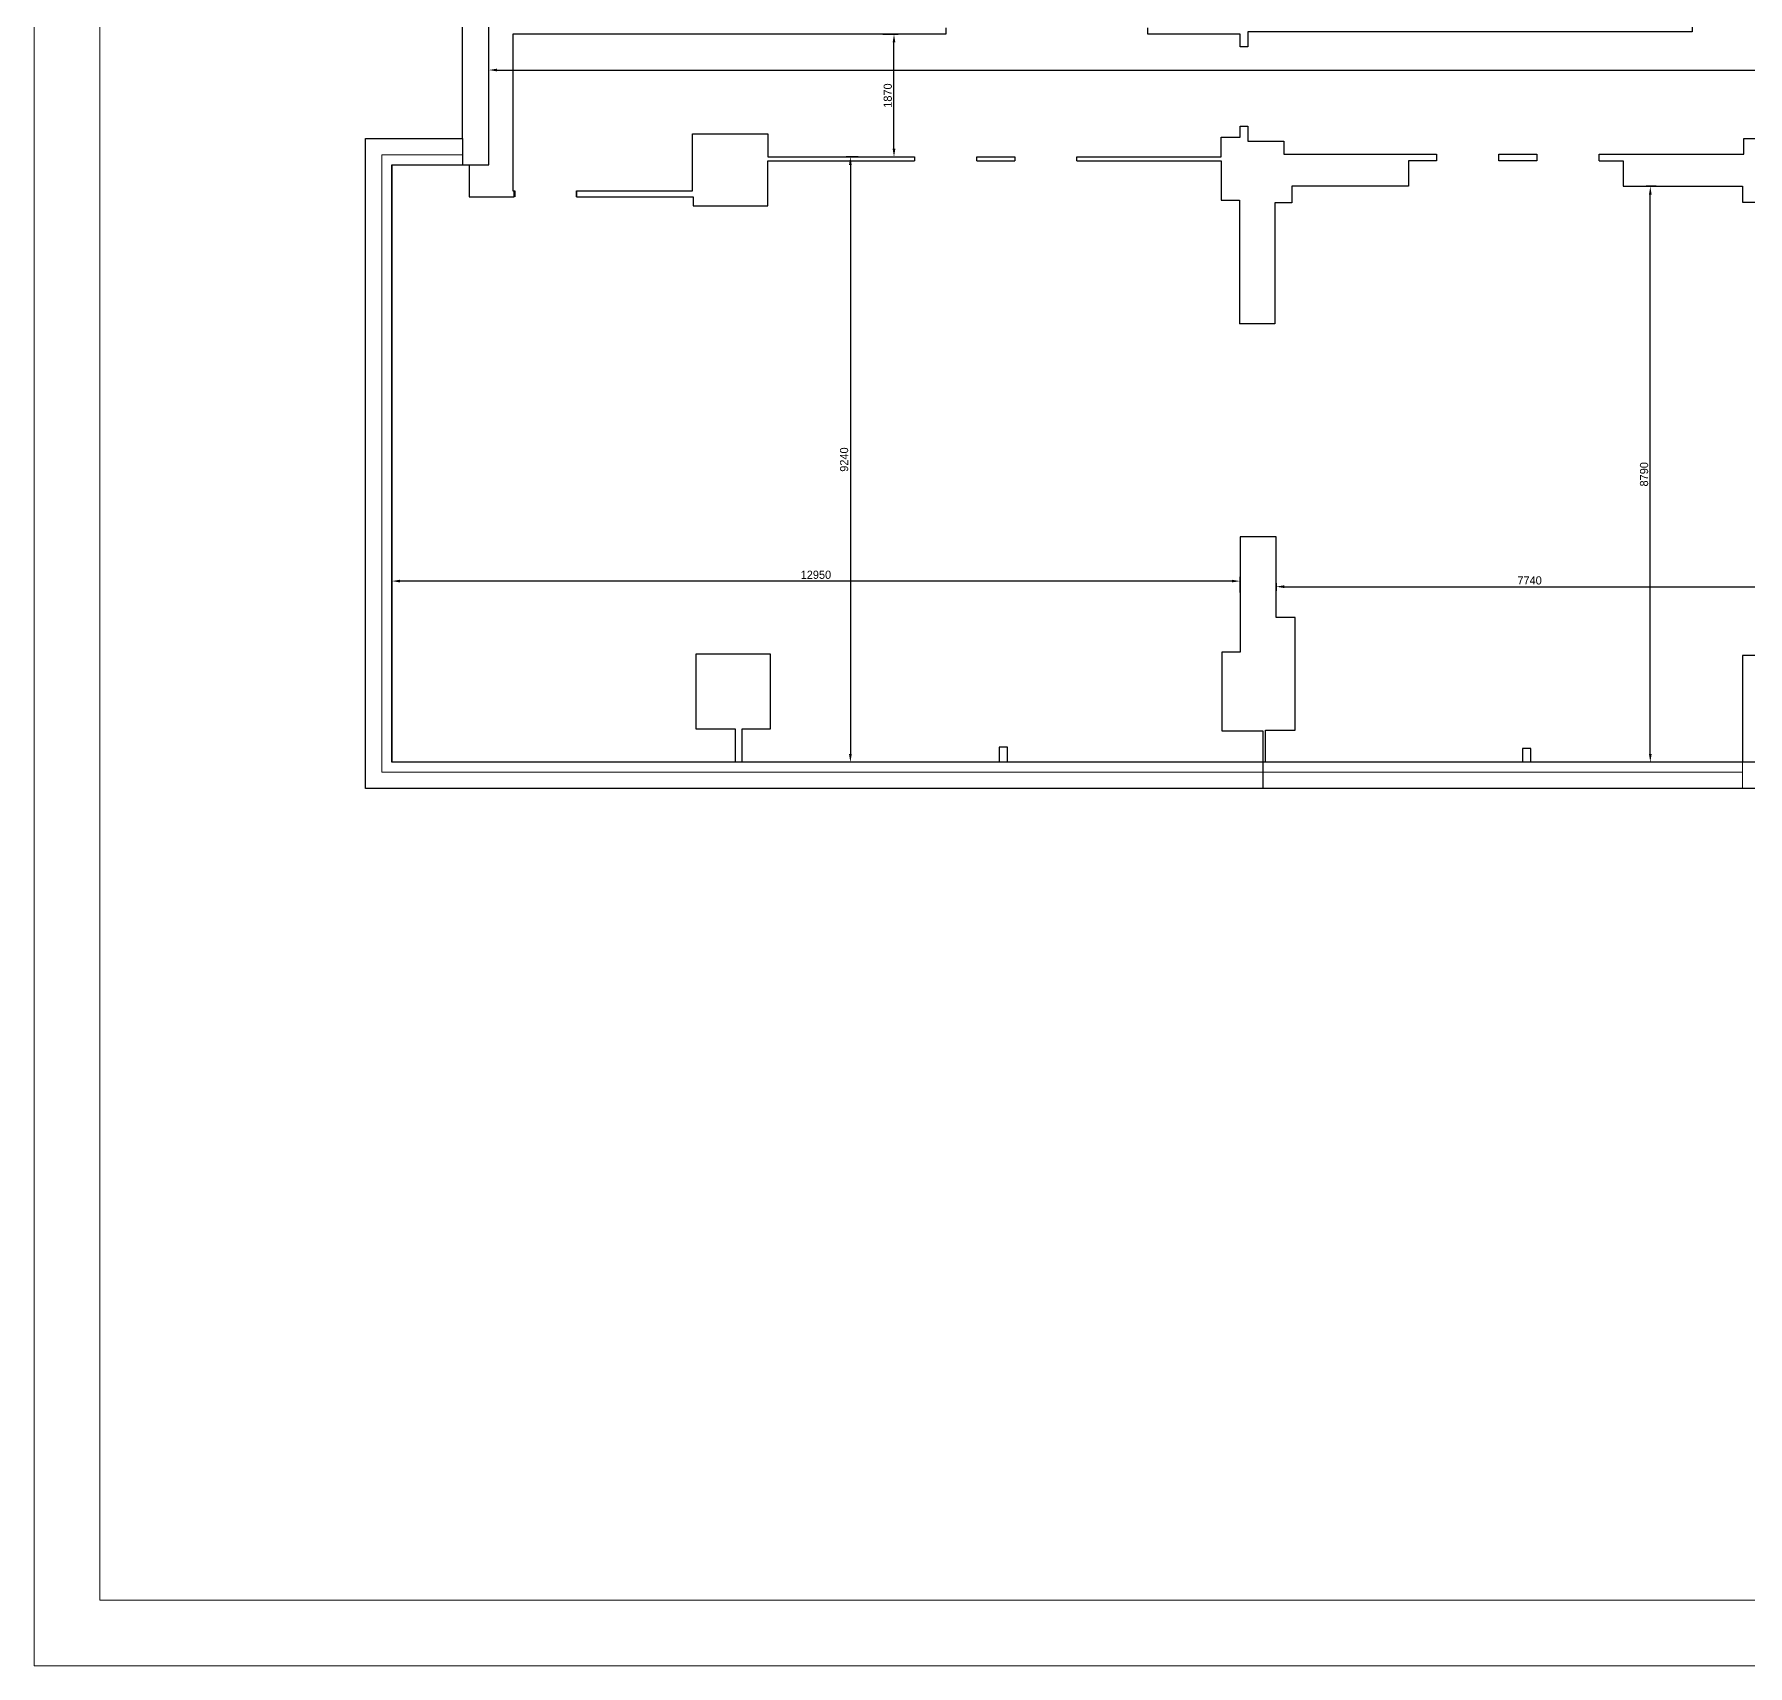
# Model space of a CAD drawing. Header units: millimetres. Extents: x 1179129 to 1254729, y -52846 to 614.
# Drawn here: x 1179129 to 1205287, y -52846 to -27948 of the extents above; entities that cross this region are included whole.
import ezdxf

# ---------------------------------------------------------------- set-up
doc = ezdxf.new("R2010")
doc.units = ezdxf.units.MM

msp = doc.modelspace()

# ---------------------------------------------------------------- linework, layer by layer
at = {"color": 0, "lineweight": -2, "transparency": 16777216}
for p, q in [((1192085, -27948), (1192317, -27948)), ((1192254, -29693), (1192254, -28073)), ((1186067, -29111), (1186067, -28431)), ((1186192, -28493), (1229712, -28493)), ((1191708, -29818), (1191525, -29818)), ((1192085, -29818), (1192317, -29818)), ((1191588, -29943), (1191588, -38933)), ((1203891, -30268), (1203737, -30268)), ((1203800, -38933), (1203800, -30393)), ((1184587, -36347), (1184587, -36230)), ((1197412, -36293), (1184712, -36293)), ((1197537, -36466), (1197537, -36230)), ((1198087, -36324), (1198087, -36441)), ((1198212, -36378), (1205702, -36378)), ((1191708, -39058), (1191525, -39058)), ((1204090, -39058), (1203737, -39058))]:
    msp.add_line(p, q, dxfattribs=at)
at = {"color": 251, "lineweight": 5, "true_color": 0x636466}
msp.add_lwpolyline([(1179129, -52846), (1254729, -52846), (1254729, 614), (1179129, 614), (1179129, -52846)], dxfattribs=at)
msp.add_lwpolyline([(1180129, -51846), (1253729, -51846), (1253729, -386), (1180129, -386)], close=True, dxfattribs=at)
for points in [[(1205437, -39458), (1184187, -39458), (1184187, -29538), (1185667, -29538), (1185667, -24961), (1185667, -22258), (1184097, -22258), (1184097, -12308), (1197567, -12308), (1197567, -12188), (1205379, -12188)], [(1197687, -23988), (1197687, -24568), (1204437, -24568), (1204437, -27908), (1197657, -27908), (1197657, -28138), (1197537, -28138), (1197537, -27948), (1196127, -27948), (1196127, -27848)], [(1193047, -27848), (1193047, -27948), (1186437, -27948), (1186437, -30338), (1186467, -30338), (1186467, -30428)], [(1185667, -29538), (1185667, -29938)], [(1187407, -30428), (1187407, -30338), (1189177, -30338), (1189177, -29468), (1190327, -29468), (1190327, -29818), (1192567, -29818), (1192567, -29878)], [(1195047, -29878), (1195047, -29818), (1197247, -29818), (1197247, -29518), (1197537, -29518), (1197537, -29348), (1197657, -29348), (1197657, -29578)], [(1205227, -29778), (1205227, -29538), (1206267, -29538), (1206267, -30558), (1205917, -30558), (1205917, -31738), (1208547, -31738), (1208547, -31838)], [(1193517, -29878), (1193517, -29818), (1194097, -29818), (1194097, -29878)], [(1197657, -29578), (1198207, -29578), (1198207, -29778), (1200537, -29778), (1200537, -29878)], [(1201487, -29878), (1201487, -29778), (1202067, -29778), (1202067, -29878)], [(1203017, -29878), (1203017, -29778)], [(1203017, -29778), (1205227, -29778)], [(1184587, -29938), (1185767, -29938), (1185767, -30428), (1186457, -30428)], [(1184587, -29938), (1184587, -39058)], [(1187407, -30338), (1187407, -30428), (1189187, -30428), (1189187, -30568), (1190327, -30568), (1190327, -29878), (1192567, -29878)], [(1190327, -29878), (1192567, -29878)], [(1193517, -29878), (1194097, -29878)], [(1195047, -29878), (1197247, -29878), (1197247, -30478), (1197527, -30478), (1197527, -32368)], [(1200537, -29878), (1200107, -29878), (1200107, -30268), (1198327, -30268), (1198327, -30518), (1198067, -30518), (1198067, -32368), (1197527, -32368)], [(1202067, -29878), (1201487, -29878)], [(1203017, -29878), (1203387, -29878), (1203387, -30268), (1205207, -30268)], [(1186457, -30428), (1186457, -30338), (1186467, -30338)], [(1205207, -30268), (1205207, -30508), (1205827, -30508), (1205827, -37428)], [(1205207, -37428), (1205207, -39058), (1201977, -39058), (1201977, -38848), (1201847, -38848), (1201847, -39058), (1197927, -39058), (1197927, -38568), (1198377, -38568), (1198377, -36848), (1198087, -36848), (1198087, -35618), (1197537, -35618), (1197537, -37378), (1197257, -37378), (1197257, -38578), (1197887, -38578), (1197887, -39058), (1193987, -39058), (1193987, -38828), (1193857, -38828), (1193857, -39058), (1189937, -39058), (1189937, -38548), (1190367, -38548), (1190367, -37408), (1189227, -37408), (1189227, -38548), (1189827, -38548), (1189827, -39058), (1184587, -39058)], [(1205827, -37428), (1205207, -37428)], [(1197887, -39058), (1197887, -39458)]]:
    msp.add_lwpolyline(points)
at = {"color": 1, "lineweight": 30}
msp.add_lwpolyline([(1205837, -39058), (1184587, -39058), (1184587, -29938), (1186067, -29938), (1186067, -24961), (1186067, -21858), (1184497, -21858)], dxfattribs=at)
at = {"color": 5, "lineweight": 5}
msp.add_lwpolyline([(1205207, -39208), (1184437, -39208), (1184437, -29788), (1185667, -29788)], dxfattribs=at)
at = {"lineweight": 5}
msp.add_lwpolyline([(1205207, -39058), (1205207, -39458)], dxfattribs=at)
at = {"color": 0, "transparency": 16777216}
for points in [[(1192233, -28073), (1192275, -28073), (1192254, -27948)], [(1186192, -28473), (1186192, -28514), (1186067, -28493)], [(1191567, -29943), (1191609, -29943), (1191588, -29818)], [(1192233, -29693), (1192275, -29693), (1192254, -29818)], [(1203779, -30393), (1203820, -30393), (1203800, -30268)], [(1184712, -36272), (1184712, -36313), (1184587, -36293)], [(1197412, -36272), (1197412, -36313), (1197537, -36293)], [(1198212, -36357), (1198212, -36399), (1198087, -36378)], [(1191567, -38933), (1191609, -38933), (1191588, -39058)], [(1203779, -38933), (1203820, -38933), (1203800, -39058)]]:
    msp.add_solid(points, dxfattribs=at)

# ---------------------------------------------------------------- texts
at = {"color": 0, "transparency": 16777216, "char_height": 125, "attachment_point": 5, "rotation": 90}
for s, insert in [('1870', (1192159, -28883)), ('9240', (1191493, -34438)), ('8790', (1203705, -34663))]:
    msp.add_mtext(s, dxfattribs=dict(at, insert=insert))
at = {"color": 0, "transparency": 16777216, "char_height": 125, "attachment_point": 5}
for s, insert in [('12950', (1191062, -36197)), ('7740', (1201957, -36283))]:
    msp.add_mtext(s, dxfattribs=dict(at, insert=insert))

doc.saveas('drawing.dxf')
